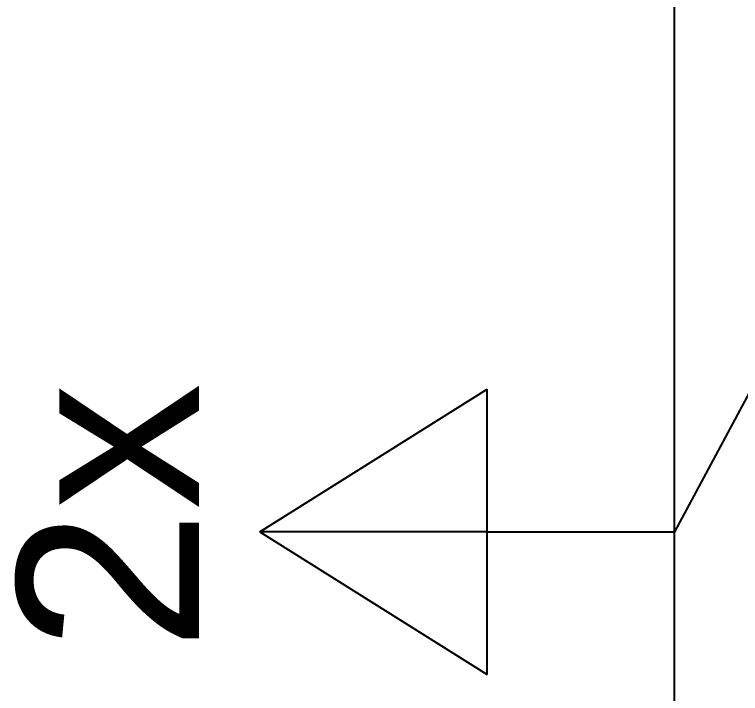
# Model space of a CAD drawing. Header units: millimetres. Extents: x 2182 to 2335, y 1488 to 1614.
# Drawn here: x 2206.5723 to 2206.8539, y 1511.9491 to 1512.2123 of the extents above; entities that cross this region are included whole.
import ezdxf

# ---------------------------------------------------------------- set-up
doc = ezdxf.new("R2010")
doc.units = ezdxf.units.MM
doc.layers.add('default', color=7, linetype='Continuous')
doc.styles.add('Arial1', font='arial.ttf')

msp = doc.modelspace()

# ---------------------------------------------------------------- hatches: boundary and pattern name
at = {"linetype": 'Continuous'}
h = msp.add_hatch(dxfattribs=at)
h.set_pattern_fill('ANGLE', color=3, angle=90)
h.set_pattern_definition([(90, (3713.3245, -752.422), (-6.985, 4e-16), [5.08, -1.905]), (180, (3713.3245, -752.422), (-9e-16, -6.985), [5.08, -1.905])])
h.paths.add_polyline_path([(2206.75565, 1512.01179), (2206.66742, 1512.01179), (2206.75565, 1511.95651)])

# ---------------------------------------------------------------- linework, layer by layer
at = {"color": 6, "linetype": 'ByBlock'}
msp.add_line((2206.82831, 1511.20167), (2206.82831, 1516.20167), dxfattribs=at)
at = {"color": 1, "linetype": 'Continuous'}
msp.add_line((2206.97577, 1512.28723), (2206.82831, 1512.01179), dxfattribs=at)
at = {"color": 3, "linetype": 'Continuous'}
for p, q in [((2206.66742, 1512.01179), (2206.75565, 1512.06706)), ((2206.75565, 1511.95651), (2206.75565, 1512.06706)), ((2206.75565, 1512.01179), (2206.66742, 1512.01179)), ((2206.66742, 1512.01179), (2206.75565, 1511.95651)), ((2206.75565, 1512.01179), (2206.82831, 1512.01179))]:
    msp.add_line(p, q, dxfattribs=at)

# ---------------------------------------------------------------- texts
at = {"layer": 'default', "color": 2, "style": 'Arial1'}
msp.add_text('2x', height=0.070514, rotation=90, dxfattribs=at).set_placement((2206.64388, 1511.96548))

doc.saveas('drawing.dxf')
